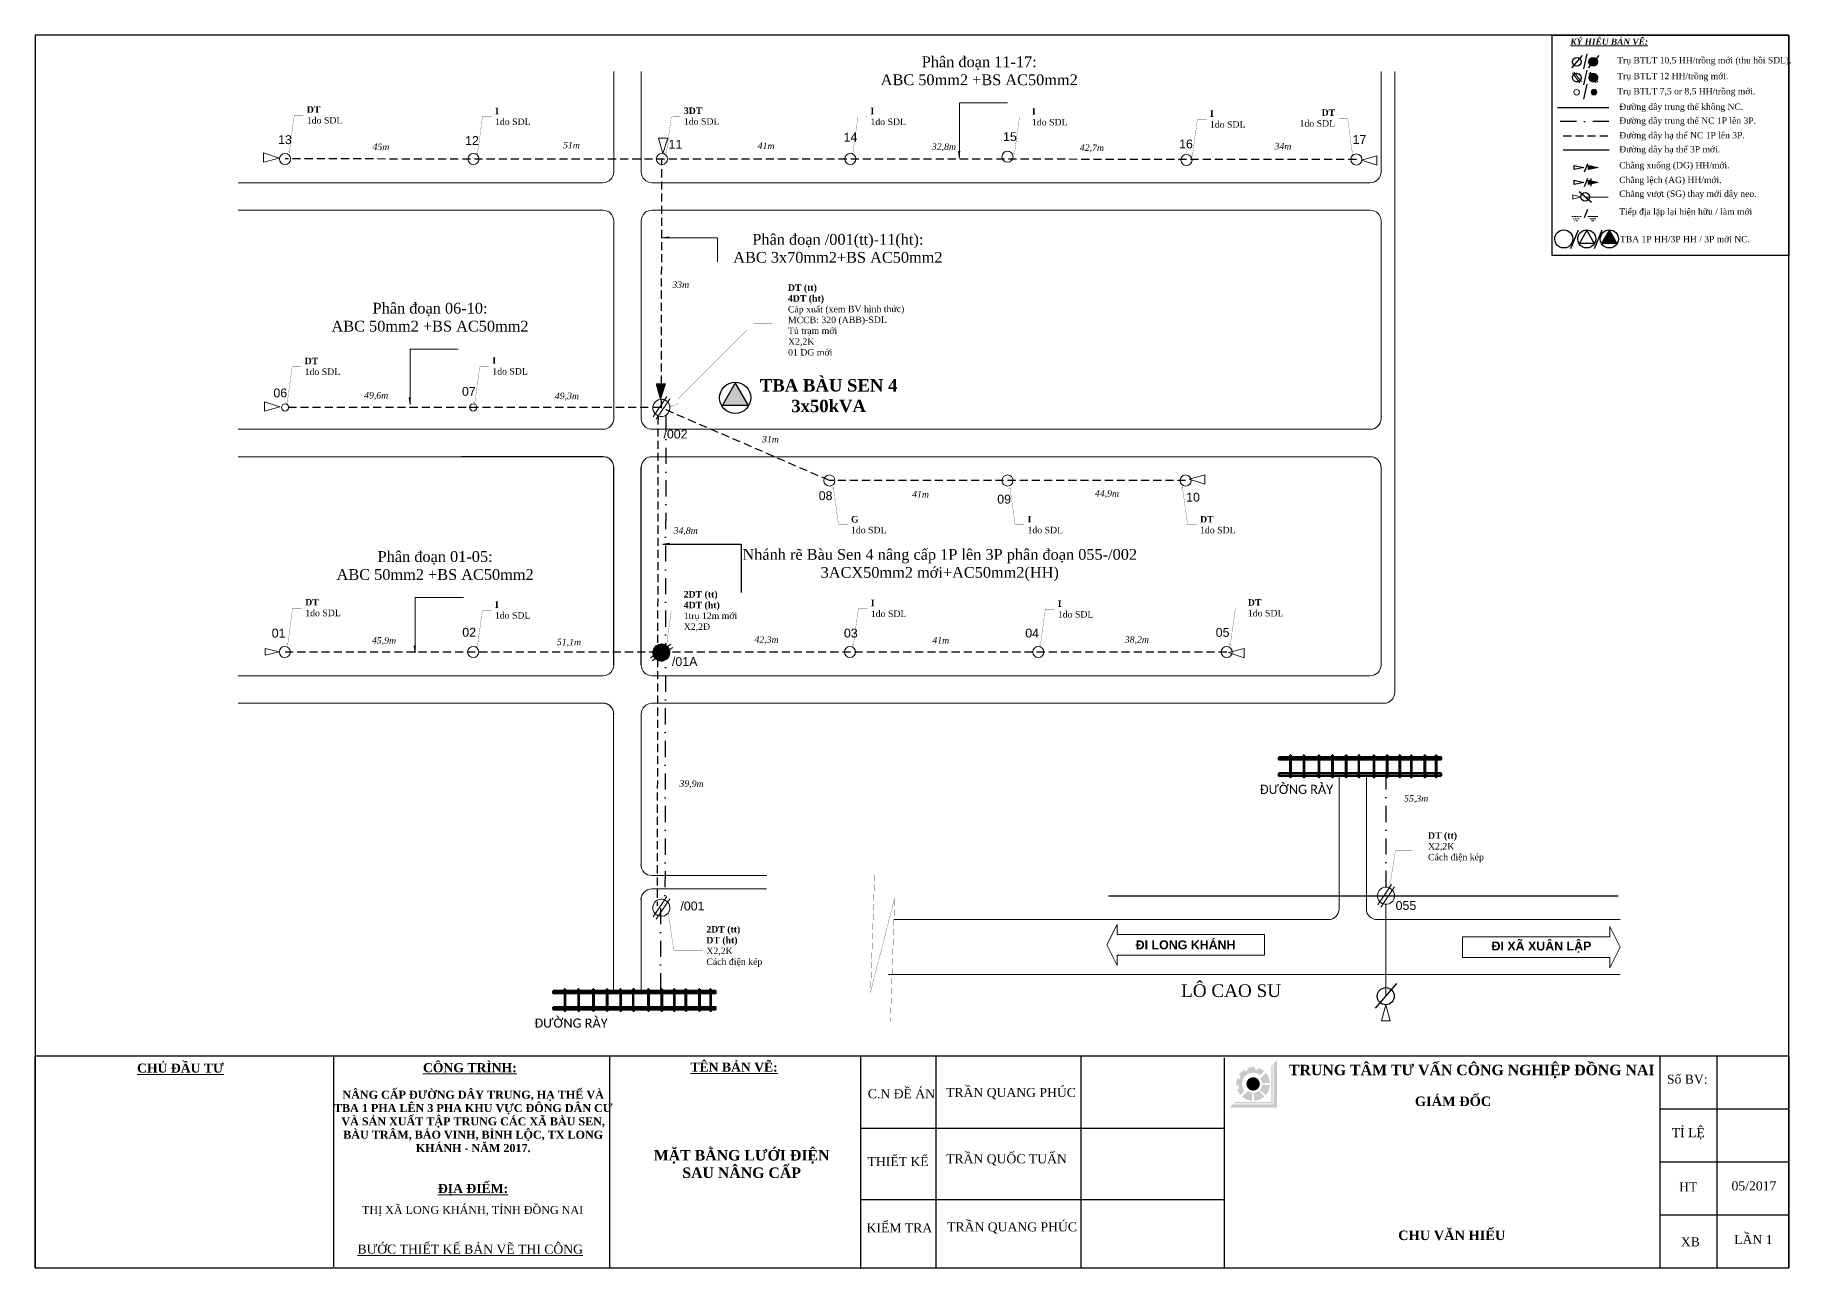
# Model space of a CAD drawing. Header units: metres. Extents: x 429925 to 893472, y 1245258 to 2552490.
# Drawn here: x 441927 to 442741, y 1260101 to 1260673 of the extents above; entities that cross this region are included whole.
import ezdxf

# ---------------------------------------------------------------- set-up
doc = ezdxf.new("R2010")
doc.units = ezdxf.units.M
doc.linetypes.add('DASHDOT', pattern=[1, 0.5, -0.25, 0, -0.25])
doc.linetypes.add('DASHED2', pattern=[0.375, 0.25, -0.125])
doc.layers.add('duong', color=2, linetype='Continuous', lineweight=15)
doc.layers.add('duong bao', color=3, linetype='Continuous', lineweight=13)
doc.layers.add('Khung ten', color=7, linetype='Continuous')
doc.layers.add('KHUNGBANVE', color=6, linetype='Continuous')
doc.styles.add('DAURAO', font='arial.ttf')
doc.styles.get("Standard").update_dxf_attribs({"font": 'arial.ttf'})
doc.styles.add('Unicode', font='times.ttf')
doc.linetypes.add('RAOKEM10', pattern='A,2.5,["x",DAURAO,S=0.75,R=0,X=0,Y=-0.252],2.5', length=5)

# ---------------------------------------------------------------- blocks, each defined once
blk = doc.blocks.new('A$C6542344A')
at = {"color": 9, "linetype": 'Continuous'}
for p, q in [((7.45, 9.82), (0, 1.2)), ((8.7, 8.62), (1.25, 0))]:
    blk.add_line(p, q, dxfattribs=at)
for points in [[(0.3, 4.92, -1), (8.24, 4.92, -1)], [(4.27, 0.95, -1), (4.27, 8.89, -1)]]:
    blk.add_lwpolyline(points, format="xyb", close=True, dxfattribs=at)
blk = doc.blocks.new('A$C46BF4DDC')
at = {"color": 9, "linetype": 'Continuous'}
blk.add_line((9.91, 11.46), (0, 0), dxfattribs=at)
blk.add_lwpolyline([(0.89, 5.61, -1), (8.82, 5.61, -1)], format="xyb", close=True, dxfattribs=at)
blk = doc.blocks.new('A$C16F73B65')
at = {"layer": 'duong bao', "lineweight": 50, "ltscale": 2}
blk.add_hatch(color=2, dxfattribs=at).paths.add_polyline_path([(0, 2.6, 1), (5.2, 2.6, 1)])
at = {"color": 4, "linetype": 'Continuous', "lineweight": 18}
blk.add_lwpolyline([(0, 2.6, -1), (5.2, 2.6, -1)], format="xyb", close=True, dxfattribs=at)
blk = doc.blocks.new('A$C7B825D87')
at = {"layer": 'duong bao', "color": 1, "linetype": 'DASHED2', "lineweight": 20, "ltscale": 4}
for p, q in [((1.2, 2.5), (7.1, 2.5)), ((2.4, 1.3), (5.9, 1.3)), ((3.3, 0), (5, 0))]:
    blk.add_line(p, q, dxfattribs=at)
at = {"layer": 'duong bao', "color": 1, "linetype": 'DASHED2', "lineweight": 20, "ltscale": 4, "const_width": 0.0325}
blk.add_lwpolyline([(0, 8.1), (4.2, 5.4), (4.2, 2.5)], dxfattribs=at)
blk = doc.blocks.new('A$C45A47B40')
at = {"layer": 'duong bao', "color": 1, "lineweight": 20, "ltscale": 4}
for p, q in [((1.2, 2.5), (7.1, 2.5)), ((2.4, 1.3), (5.9, 1.3)), ((3.3, 0), (5, 0))]:
    blk.add_line(p, q, dxfattribs=at)
at = {"layer": 'duong bao', "color": 1, "lineweight": 20, "ltscale": 4, "const_width": 0.0325}
blk.add_lwpolyline([(0, 8.1), (4.2, 5.4), (4.2, 2.5)], dxfattribs=at)

msp = doc.modelspace()

# ---------------------------------------------------------------- hatches: boundary and pattern name
at = {"layer": 'duong bao', "lineweight": 50, "ltscale": 2}
h = msp.add_hatch(color=256, dxfattribs=at)
edge = h.paths.add_edge_path()
edge.add_ellipse((442649.14, 1260660.37), major_axis=(1.4, 1.4), ratio=1, start_angle=364.08942, end_angle=494.94231)
edge.add_ellipse((442649.14, 1260660.37), major_axis=(1.4, 1.4), ratio=1, start_angle=134.94231, end_angle=184.08942)
edge.add_line((442647.84, 1260658.87), (442650.44, 1260661.87))
edge = h.paths.add_edge_path()
edge.add_ellipse((442649.14, 1260660.37), major_axis=(1.4, 1.4), ratio=1, start_angle=184.08942, end_angle=314.94231)
edge.add_ellipse((442649.14, 1260660.37), major_axis=(1.4, 1.4), ratio=1, start_angle=314.94231, end_angle=364.08942)
edge.add_line((442650.44, 1260661.87), (442647.84, 1260658.87))
h = msp.add_hatch(color=256, dxfattribs=at)
h.paths.add_polyline_path([(442641.15, 1260651.16, -1), (442641.93, 1260655.05, -1)], flags=17)
h.paths.add_polyline_path([(442641.93, 1260655.05, 1), (442641.15, 1260651.16, 1)], flags=17)
h = msp.add_hatch(color=256, dxfattribs=at)
edge = h.paths.add_edge_path()
edge.add_ellipse((442649.14, 1260653.05), major_axis=(1.4, 1.4), ratio=1, start_angle=364.08942, end_angle=494.94231)
edge.add_ellipse((442649.14, 1260653.05), major_axis=(1.4, 1.4), ratio=1, start_angle=134.94231, end_angle=184.08942)
edge.add_line((442647.84, 1260651.55), (442650.44, 1260654.55))
edge = h.paths.add_edge_path()
edge.add_ellipse((442649.14, 1260653.05), major_axis=(1.4, 1.4), ratio=1, start_angle=184.08942, end_angle=314.94231)
edge.add_ellipse((442649.14, 1260653.05), major_axis=(1.4, 1.4), ratio=1, start_angle=314.94231, end_angle=364.08942)
edge.add_line((442650.44, 1260654.55), (442647.84, 1260651.55))
h = msp.add_hatch(color=256, dxfattribs=at)
h.paths.add_polyline_path([(442648.75, 1260651.1, -1), (442649.53, 1260654.99, -1)], flags=17)
h.paths.add_polyline_path([(442649.53, 1260654.99, 1), (442648.75, 1260651.1, 1)], flags=17)
for points in [[(442649.53, 1260654.99, -1), (442648.75, 1260651.1, -1)], [(442651.38, 1260611.36), (442646.99, 1260612.3), (442646.99, 1260610.41)], [(442656.62, 1260582.22), (442653.16, 1260576.23), (442660.09, 1260576.23)], [(442216.78, 1260503.89), (442219.12, 1260511.06), (442214.83, 1260511.06)], [(442251.48, 1260511.43), (442245.5, 1260501.08), (442257.46, 1260501.08)], [(442221.06, 1260385.46, -1), (442213.41, 1260387.61, -1)]]:
    msp.add_hatch(color=256, dxfattribs=at).paths.add_polyline_path(points)
h = msp.add_hatch(color=256, dxfattribs=at)
h.paths.add_polyline_path([(442651.38, 1260604.52), (442648.24, 1260605.2), (442648.24, 1260603.84)])
h.paths.add_polyline_path([(442648.24, 1260603.84), (442648.24, 1260605.2), (442646.99, 1260605.47), (442646.99, 1260603.57)])
at = {"layer": 'Khung ten'}
h = msp.add_hatch(color=160, dxfattribs=at)
h.paths.add_polyline_path([(442502.56, 1260197.56), (442501, 1260196), (442501, 1260177.02), (442482.01, 1260177.02), (442480.45, 1260175.45), (442502.56, 1260175.45)])
h.paths.add_polyline_path([(442500.48, 1260195.48), (442499.96, 1260194.96), (442499.96, 1260178.06), (442483.06, 1260178.06), (442482.53, 1260177.54), (442500.48, 1260177.54)], flags=17)
for color, points in [(160, [(442496.65, 1260192.39, 0.10032), (442493.96, 1260193.93), (442493.63, 1260192.94, 0.055263), (442492.17, 1260193.25), (442492.27, 1260194.29, 0.110865), (442488.87, 1260193.87), (442489.22, 1260192.89, 0.055263), (442487.88, 1260192.23), (442487.32, 1260193.11, 0.110865), (442484.9, 1260190.69), (442485.78, 1260190.13, 0.055263), (442485.13, 1260188.79), (442484.14, 1260189.14, 0.110865), (442483.72, 1260185.74), (442484.76, 1260185.85, 0.055263), (442485.07, 1260184.38), (442484.08, 1260184.06, 0.10032), (442485.62, 1260181.36), (442487.47, 1260183.21, -0.904534), (442494.8, 1260190.54)]), (1, [(442494.63, 1260186.51, 1), (442488.38, 1260186.51, 1)])]:
    msp.add_hatch(color=color, dxfattribs=at).paths.add_polyline_path(points)
h = msp.add_hatch(color=104, dxfattribs=at)
h.paths.add_polyline_path([(442497.39, 1260191.66), (442494.8, 1260189.06, -0.149436), (442495.67, 1260186.79), (442499.31, 1260187.03, 0.16445)])
h.paths.add_polyline_path([(442499.31, 1260185.99), (442495.67, 1260186.23, -0.16445), (442494.64, 1260183.76), (442497.39, 1260181.36, 0.16445)])
h.paths.add_polyline_path([(442496.65, 1260180.62), (442494.25, 1260183.37, -0.16445), (442491.78, 1260182.35), (442492.03, 1260178.71, 0.16445)])
h.paths.add_polyline_path([(442490.98, 1260178.71), (442491.23, 1260182.35, -0.149436), (442488.95, 1260183.21), (442486.36, 1260180.62, 0.16445)])

# ---------------------------------------------------------------- linework, layer by layer
at = {"color": 7, "linetype": 'Continuous'}
for p, q in [((442646.24, 1260664.08), (442644.61, 1260657.2)), ((442646.24, 1260656.53), (442644.61, 1260649.65)), ((442646.24, 1260649.96), (442644.61, 1260643.08)), ((442645.1, 1260609.46), (442646.69, 1260613.25)), ((442645.1, 1260602.62), (442646.69, 1260606.42)), ((442648.24, 1260602.81), (442648.24, 1260606.23)), ((442648.24, 1260602.81), (442648.24, 1260606.23)), ((442645.1, 1260588.26), (442646.69, 1260592.06)), ((442638.7, 1260573.86), (442642.35, 1260582.56)), ((442649.7, 1260573.86), (442653.34, 1260582.56))]:
    msp.add_line(p, q, dxfattribs=at)
at = {"color": 4, "linetype": 'Continuous', "lineweight": 18}
for p, q in [((442195.17, 1260655.98), (442195.17, 1260609.32)), ((442207.87, 1260655.98), (442207.87, 1260609.32)), ((442550.77, 1260609.32), (442550.77, 1260655.98)), ((442557.12, 1260655.98), (442557.12, 1260368.02)), ((442355.34, 1260641.36), (442377.65, 1260641.36)), ((442021.09, 1260604.32), (442190.17, 1260604.32)), ((442212.87, 1260604.32), (442545.77, 1260604.32)), ((442021.09, 1260591.62), (442190.17, 1260591.62)), ((442195.17, 1260495.02), (442195.17, 1260586.62)), ((442207.87, 1260586.62), (442207.87, 1260495.02)), ((442212.87, 1260591.62), (442545.77, 1260591.62)), ((442550.77, 1260586.62), (442550.77, 1260495.02)), ((442243.22, 1260578.79), (442243.22, 1260567.64)), ((442100.79, 1260527.14), (442123.1, 1260527.14)), ((442021.09, 1260490.02), (442190.17, 1260490.02)), ((442212.87, 1260490.02), (442545.77, 1260490.02)), ((442021.09, 1260477.32), (442190.17, 1260477.32)), ((442124.38, 1260477.42), (442190.08, 1260477.42)), ((442195.08, 1260472.42), (442195.08, 1260380.82)), ((442195.17, 1260472.32), (442195.17, 1260380.72)), ((442207.78, 1260380.82), (442207.78, 1260472.42)), ((442207.87, 1260380.72), (442207.87, 1260472.32)), ((442212.87, 1260477.32), (442545.77, 1260477.32)), ((442550.77, 1260472.32), (442550.77, 1260380.72)), ((442254.2, 1260436.73), (442254.2, 1260414.43)), ((442254.29, 1260436.63), (442254.29, 1260414.33)), ((442103.15, 1260411.98), (442125.46, 1260411.98)), ((442021.09, 1260375.72), (442190.17, 1260375.72)), ((442212.87, 1260375.72), (442545.77, 1260375.72)), ((442021.09, 1260363.02), (442190.17, 1260363.02)), ((442124.38, 1260363.12), (442190.08, 1260363.12)), ((442207.87, 1260358.23), (442207.87, 1260287.18)), ((442212.87, 1260363.02), (442552.12, 1260363.02)), ((442195.08, 1260358.12), (442195.08, 1260229.67)), ((442531.31, 1260329.43), (442531.31, 1260267.7)), ((442544.1, 1260267.59), (442544.1, 1260329.43)), ((442212.78, 1260283.14), (442266.05, 1260283.14)), ((442212.78, 1260276.89), (442265.95, 1260276.89)), ((442207.87, 1260272.85), (442207.87, 1260229.67)), ((442325.01, 1260262.7), (442526.31, 1260262.7)), ((442549.01, 1260262.7), (442661.55, 1260262.7)), ((442496.7, 1260255.72), (442428.44, 1260255.72)), ((442656.87, 1260254.69), (442588.61, 1260254.69)), ((442661.63, 1260249.92), (442656.87, 1260259.45)), ((442656.87, 1260259.45), (442656.87, 1260254.69)), ((442428.44, 1260246.2), (442496.7, 1260246.2)), ((442588.61, 1260245.16), (442656.87, 1260245.16)), ((442656.87, 1260240.4), (442661.63, 1260249.92)), ((442656.87, 1260245.16), (442656.87, 1260240.4)), ((442207.87, 1260229.67), (442207.87, 1260238.11)), ((442322.5, 1260237.19), (442661.55, 1260237.19))]:
    msp.add_line(p, q, dxfattribs=at)
at = {"color": 1, "lineweight": 30, "ltscale": 15}
for p, q in [((442656.41, 1260639.11), (442632.58, 1260639.11)), ((442424.53, 1260273.75), (442660.62, 1260273.75))]:
    msp.add_line(p, q, dxfattribs=at)
at = {"color": 1, "linetype": 'DASHDOT', "lineweight": 30, "ltscale": 15}
for p, q in [((442656.41, 1260632.65), (442632.58, 1260632.65)), ((442219.31, 1260496.57), (442218.89, 1260270.02)), ((442553.05, 1260330.55), (442553.08, 1260273.75)), ((442216.8, 1260268.03), (442216.82, 1260228.54))]:
    msp.add_line(p, q, dxfattribs=at)
at = {"color": 5, "linetype": 'DASHED2', "lineweight": 30, "ltscale": 15}
for p, q in [((442635.25, 1260626.14), (442656.45, 1260626.14)), ((442539.36, 1260615.12), (442042.84, 1260615.36)), ((442217.24, 1260499.95), (442217.46, 1260615.36)), ((442216.8, 1260500.14), (442042.84, 1260500.14)), ((442295.11, 1260466.27), (442216.8, 1260500.14)), ((442215.67, 1260495.99), (442215.25, 1260269.16)), ((442460.21, 1260466.27), (442295.11, 1260466.27))]:
    msp.add_line(p, q, dxfattribs=at)
at = {"color": 9, "linetype": 'Continuous'}
msp.add_lwpolyline([(441926.97, 1260101.28), (442739.76, 1260101.28), (442739.76, 1260672.78), (441926.97, 1260672.78)], close=True, dxfattribs=at)
at = {"color": 7, "linetype": 'Continuous'}
for points in [[(442630.06, 1260672.78), (442739.76, 1260672.78), (442739.76, 1260570.63), (442630.06, 1260570.63)], [(442640.34, 1260612.3), (442644.74, 1260611.36), (442640.34, 1260610.41)], [(442646.99, 1260612.3), (442651.38, 1260611.36), (442646.99, 1260610.41)], [(442646.99, 1260612.3), (442651.38, 1260611.36), (442646.99, 1260610.41)], [(442640.34, 1260605.47), (442644.74, 1260604.52), (442640.34, 1260603.57)], [(442646.99, 1260605.47), (442651.38, 1260604.52), (442646.99, 1260603.57)], [(442646.99, 1260605.47), (442651.38, 1260604.52), (442646.99, 1260603.57)], [(442642.69, 1260576.23), (442646.15, 1260582.22), (442649.61, 1260576.23)], [(442653.16, 1260576.23), (442656.62, 1260582.22), (442660.09, 1260576.23)], [(442653.16, 1260576.23), (442656.62, 1260582.22), (442660.09, 1260576.23)], [(442653.16, 1260576.23), (442656.62, 1260582.22), (442660.09, 1260576.23)], [(442245.5, 1260501.08), (442251.48, 1260511.43), (442257.46, 1260501.08)], [(442245.5, 1260501.08), (442251.48, 1260511.43), (442257.46, 1260501.08)], [(442245.5, 1260501.08), (442251.48, 1260511.43), (442257.46, 1260501.08)]]:
    msp.add_lwpolyline(points, close=True, dxfattribs=at)
at = {"color": 9, "linetype": 'Continuous'}
for points in [[(442641.15, 1260651.16, -1), (442641.93, 1260655.05, -1)], [(442643.48, 1260652.72, -1), (442639.59, 1260653.49, -1)], [(442648.75, 1260651.1, -1), (442649.53, 1260654.99, -1)], [(442651.08, 1260652.66, -1), (442647.19, 1260653.43, -1)]]:
    msp.add_lwpolyline(points, format="xyb", close=True, dxfattribs=at)
at = {"color": 4, "linetype": 'Continuous', "lineweight": 18}
for points in [[(442640.13, 1260646.28, -1), (442642.71, 1260646.28, -1)], [(442375.06, 1260616.39, -1), (442380.22, 1260616.39, -1)], [(442040.26, 1260615.36, -1), (442045.42, 1260615.36, -1)], [(442127.57, 1260615.36, -1), (442132.73, 1260615.36, -1)], [(442214.88, 1260615.36, -1), (442220.04, 1260615.36, -1)], [(442302.2, 1260615.36, -1), (442307.36, 1260615.36, -1)], [(442458.02, 1260614.87, -1), (442463.18, 1260614.87, -1)], [(442536.78, 1260615.12, -1), (442541.94, 1260615.12, -1)], [(442244.2, 1260504.59, -1), (442258.7, 1260504.64, -1)], [(442041.18, 1260500.14, -1), (442044.49, 1260500.14, -1)], [(442128.36, 1260500.14, -1), (442131.67, 1260500.14, -1)], [(442292.53, 1260466.27, -1), (442297.69, 1260466.27, -1)], [(442375.08, 1260466.27, -1), (442380.24, 1260466.27, -1)], [(442457.63, 1260466.27, -1), (442462.79, 1260466.27, -1)], [(442040.12, 1260386.76, -1), (442045.28, 1260386.76, -1)], [(442127.43, 1260386.76, -1), (442132.59, 1260386.76, -1)], [(442214.66, 1260386.53, -1), (442219.81, 1260386.53, -1)], [(442302.06, 1260386.76, -1), (442307.22, 1260386.76, -1)], [(442389.37, 1260386.76, -1), (442394.53, 1260386.76, -1)], [(442476.68, 1260386.76, -1), (442481.84, 1260386.76, -1)]]:
    msp.add_lwpolyline(points, format="xyb", close=True, dxfattribs=at)
for points in [[(442355.68, 1260618.83), (442354.91, 1260618.83), (442355.34, 1260615.76), (442355.34, 1260641.36)], [(442220.69, 1260578.46), (442220.69, 1260579.23), (442217.62, 1260578.79), (442243.22, 1260578.79)], [(442101.13, 1260504.6), (442100.36, 1260504.6), (442100.79, 1260501.54), (442100.79, 1260527.14)], [(442220.85, 1260436.4), (442220.87, 1260437.17), (442217.88, 1260436.73), (442254.2, 1260436.73)], [(442220.94, 1260436.3), (442220.96, 1260437.07), (442217.98, 1260436.63), (442254.29, 1260436.63)], [(442103.48, 1260389.44), (442102.71, 1260389.44), (442103.15, 1260386.38), (442103.15, 1260411.98)], [(442040.15, 1260386.83), (442033.64, 1260385.35), (442033.65, 1260388.34), (442040.15, 1260386.83)]]:
    msp.add_lwpolyline(points, dxfattribs=at)
for points in [[(442217.89, 1260617.85), (442215.94, 1260625.02), (442220.23, 1260625.02)], [(442040.01, 1260615.79), (442032.83, 1260613.84), (442032.83, 1260618.13)], [(442541.65, 1260614.83), (442548.82, 1260616.77), (442548.82, 1260612.49)], [(442643.43, 1260597.75), (442639.7, 1260596.76), (442639.7, 1260598.75)], [(442216.78, 1260503.89), (442214.83, 1260511.06), (442219.12, 1260511.06)], [(442040.42, 1260500.43), (442033.24, 1260498.48), (442033.24, 1260502.76)], [(442461.87, 1260466.95), (442469.04, 1260468.9), (442469.04, 1260464.62)], [(442480.1, 1260386.47), (442487.27, 1260388.42), (442487.27, 1260384.13)], [(442496.7, 1260255.72), (442428.44, 1260255.72), (442428.44, 1260260.49), (442423.68, 1260250.96), (442428.44, 1260241.44), (442428.44, 1260246.2), (442496.7, 1260246.2)], [(442588.61, 1260245.16), (442656.87, 1260245.16), (442656.87, 1260240.4), (442661.63, 1260249.92), (442656.87, 1260259.45), (442656.87, 1260254.69), (442588.61, 1260254.69)], [(442552.97, 1260223.21), (442554.96, 1260215.76), (442550.98, 1260215.76)]]:
    msp.add_lwpolyline(points, close=True, dxfattribs=at)
at = {"color": 7, "linetype": 'Continuous'}
for points in [[(442631.29, 1260578.26, -1), (442639.68, 1260578.29, -1)], [(442641.94, 1260578.26, -1), (442650.33, 1260578.29, -1)], [(442652.41, 1260578.26, -1), (442660.8, 1260578.29, -1)], [(442652.41, 1260578.26, -1), (442660.8, 1260578.29, -1)], [(442652.41, 1260578.26, -1), (442660.8, 1260578.29, -1)], [(442244.2, 1260504.59, -1), (442258.7, 1260504.64, -1)], [(442244.2, 1260504.59, -1), (442258.7, 1260504.64, -1)]]:
    msp.add_lwpolyline(points, format="xyb", close=True, dxfattribs=at)
at = {"color": 5, "linetype": 'DASHED2', "lineweight": 30, "ltscale": 15}
msp.add_lwpolyline([(442215.35, 1260386.76), (442042.7, 1260386.76)], dxfattribs=at)
msp.add_lwpolyline([(442479.26, 1260386.76), (442218.68, 1260386.76, 0.413638), (442218.68, 1260386.76, 0.413638)], format="xyb", dxfattribs=at)
at = {"color": 4, "linetype": 'Continuous', "lineweight": 18}
for centre, start, end in [((442190.17, 1260609.32), 270, 0), ((442212.87, 1260609.32), 180, 270), ((442545.77, 1260609.32), 270, 0), ((442190.17, 1260586.62), 0, 90), ((442212.87, 1260586.62), 90, 180), ((442545.77, 1260586.62), 360, 90), ((442190.17, 1260495.02), 270, 0), ((442212.87, 1260495.02), 180, 270), ((442545.77, 1260495.02), 270, 0), ((442190.08, 1260472.42), 0, 90), ((442190.17, 1260472.32), 0, 90), ((442212.87, 1260472.32), 90, 180), ((442545.77, 1260472.32), 0, 90), ((442190.17, 1260380.72), 270, 0), ((442212.87, 1260380.72), 180, 270), ((442545.77, 1260380.72), 270, 0), ((442552.12, 1260368.02), 270, 0), ((442190.08, 1260358.12), 0, 90), ((442190.17, 1260358.02), 0, 90), ((442212.87, 1260358.02), 90, 180), ((442212.78, 1260288.14), 180, 270), ((442212.78, 1260271.89), 90, 180), ((442526.31, 1260267.7), 270, 0), ((442549.01, 1260267.7), 180, 270)]:
    msp.add_arc(centre, 5, start, end, dxfattribs=at)
at = {"layer": 'duong bao', "color": 6, "linetype": 'RAOKEM10', "lineweight": 30, "ltscale": 2}
msp.add_line((442635.25, 1260619.64), (442656.45, 1260619.64), dxfattribs=at)
at = {"layer": 'duong bao', "lineweight": 18, "ltscale": 2}
for p, q in [((442656.06, 1260597.7), (442645.47, 1260597.7)), ((442553.07, 1260269.66), (442553.07, 1260227.3))]:
    msp.add_line(p, q, dxfattribs=at)
at = {"layer": 'duong bao', "color": 4, "lineweight": 15, "ltscale": 2, "const_width": 0.1}
for points in [[(442044.05, 1260619.32), (442044.73, 1260618.3), (442047.09, 1260635.53), (442051.3, 1260635.54)], [(442131.29, 1260618.63), (442131.97, 1260617.61), (442134.33, 1260634.84), (442138.55, 1260634.86)], [(442218.81, 1260618.78), (442219.49, 1260617.76), (442221.85, 1260634.99), (442226.07, 1260635.01)], [(442305.27, 1260618.61), (442305.95, 1260617.59), (442308.31, 1260634.82), (442312.52, 1260634.84)], [(442380.14, 1260618.44), (442380.82, 1260617.42), (442383.18, 1260634.65), (442387.4, 1260634.67)], [(442462.61, 1260617.41), (442463.3, 1260616.38), (442465.65, 1260633.62), (442469.87, 1260633.63)], [(442538.34, 1260617.88), (442537.66, 1260616.86), (442535.3, 1260634.09), (442531.08, 1260634.11)], [(442225.38, 1260501.98), (442221.18, 1260500.4), (442260.19, 1260539.25), (442273.22, 1260539.29)], [(442043.04, 1260502.73), (442043.72, 1260501.7), (442046.08, 1260518.94), (442050.3, 1260518.95)], [(442130.02, 1260502.92), (442130.7, 1260501.89), (442133.06, 1260519.13), (442137.28, 1260519.14)], [(442296.26, 1260462.24), (442296.94, 1260463.26), (442299.3, 1260446.03), (442303.52, 1260446.01)], [(442378.09, 1260462.24), (442378.77, 1260463.26), (442381.13, 1260446.03), (442385.35, 1260446.01)], [(442458.05, 1260462.24), (442458.73, 1260463.26), (442461.09, 1260446.03), (442465.31, 1260446.01)], [(442043.3, 1260390.88), (442043.99, 1260389.86), (442046.35, 1260407.09), (442050.56, 1260407.11)], [(442480.22, 1260390.8), (442480.9, 1260389.78), (442483.26, 1260407.01), (442487.48, 1260407.03)], [(442131.21, 1260389.78), (442131.89, 1260388.76), (442134.25, 1260405.99), (442138.47, 1260406)], [(442218.72, 1260389.23), (442219.41, 1260388.21), (442221.76, 1260405.44), (442225.98, 1260405.46)], [(442305.47, 1260390.53), (442306.15, 1260389.51), (442308.51, 1260406.74), (442312.73, 1260406.75)], [(442392.12, 1260390.23), (442392.8, 1260389.21), (442395.16, 1260406.44), (442399.38, 1260406.46)], [(442554.07, 1260278.43), (442554.74, 1260277.39), (442557.42, 1260294.58), (442570.84, 1260294.5)], [(442219.79, 1260264.75), (442220.46, 1260265.78), (442222.95, 1260248.57), (442236.37, 1260248.49)]]:
    msp.add_lwpolyline(points, dxfattribs=at)
at = {"layer": 'duong bao', "lineweight": 50, "ltscale": 2}
for points in [[(442503.35, 1260338.05), (442578.62, 1260338.05), (442578.62, 1260336.93), (442503.35, 1260336.93)], [(442508.94, 1260338.9), (442508.7, 1260338.9), (442508.7, 1260328.72), (442508.94, 1260328.72)], [(442515.23, 1260338.9), (442514.99, 1260338.9), (442514.99, 1260328.72), (442515.23, 1260328.72)], [(442522.14, 1260338.9), (442521.89, 1260338.9), (442521.89, 1260328.72), (442522.14, 1260328.72)], [(442528.43, 1260338.9), (442528.18, 1260338.9), (442528.18, 1260328.72), (442528.43, 1260328.72)], [(442534.72, 1260338.9), (442534.48, 1260338.9), (442534.48, 1260328.72), (442534.72, 1260328.72)], [(442547.61, 1260338.9), (442547.37, 1260338.9), (442547.37, 1260328.72), (442547.61, 1260328.72)], [(442553.75, 1260338.9), (442553.5, 1260338.9), (442553.5, 1260328.72), (442553.75, 1260328.72)], [(442559.58, 1260338.9), (442559.34, 1260338.9), (442559.34, 1260328.72), (442559.58, 1260328.72)], [(442564.95, 1260338.9), (442564.71, 1260338.9), (442564.71, 1260328.72), (442564.95, 1260328.72)], [(442571.24, 1260338.9), (442571, 1260338.9), (442571, 1260328.72), (442571.24, 1260328.72)], [(442576.46, 1260338.9), (442576.21, 1260338.9), (442576.21, 1260328.72), (442576.46, 1260328.72)], [(442503.35, 1260330.55), (442578.62, 1260330.55), (442578.62, 1260329.43), (442503.35, 1260329.43)], [(442167.11, 1260229.67), (442242.39, 1260229.67), (442242.39, 1260228.54), (442167.11, 1260228.54)], [(442172.71, 1260230.51), (442172.47, 1260230.51), (442172.47, 1260220.33), (442172.71, 1260220.33)], [(442179, 1260230.51), (442178.76, 1260230.51), (442178.76, 1260220.33), (442179, 1260220.33)], [(442185.91, 1260230.51), (442185.66, 1260230.51), (442185.66, 1260220.33), (442185.91, 1260220.33)], [(442192.2, 1260230.51), (442191.95, 1260230.51), (442191.95, 1260220.33), (442192.2, 1260220.33)], [(442198.49, 1260230.51), (442198.25, 1260230.51), (442198.25, 1260220.33), (442198.49, 1260220.33)], [(442211.38, 1260230.51), (442211.14, 1260230.51), (442211.14, 1260220.33), (442211.38, 1260220.33)], [(442217.52, 1260230.51), (442217.27, 1260230.51), (442217.27, 1260220.33), (442217.52, 1260220.33)], [(442223.35, 1260230.51), (442223.1, 1260230.51), (442223.1, 1260220.33), (442223.35, 1260220.33)], [(442228.72, 1260230.51), (442228.47, 1260230.51), (442228.47, 1260220.33), (442228.72, 1260220.33)], [(442235.01, 1260230.51), (442234.77, 1260230.51), (442234.77, 1260220.33), (442235.01, 1260220.33)], [(442240.22, 1260230.51), (442239.98, 1260230.51), (442239.98, 1260220.33), (442240.22, 1260220.33)], [(442167.11, 1260222.17), (442242.39, 1260222.17), (442242.39, 1260221.04), (442167.11, 1260221.04)]]:
    msp.add_lwpolyline(points, close=True, dxfattribs=at)
for points in [[(442540.71, 1260336.93), (442540.71, 1260338.9), (442540.46, 1260338.9), (442540.46, 1260328.72), (442540.71, 1260328.72), (442540.71, 1260330.55)], [(442204.47, 1260228.54), (442204.47, 1260230.51), (442204.23, 1260230.51), (442204.23, 1260220.33), (442204.47, 1260220.33), (442204.47, 1260222.17)]]:
    msp.add_lwpolyline(points, dxfattribs=at)
at = {"layer": 'duong bao', "lineweight": 50, "ltscale": 2, "const_width": 0.1}
msp.add_lwpolyline([(442316.11, 1260284.89), (442314.19, 1260229.11), (442325.36, 1260272.92), (442323.41, 1260215.57)], dxfattribs=at)
at = {"layer": 'KHUNGBANVE', "color": 2}
for p, q in [((441926.97, 1260101.28), (441926.97, 1260199.44)), ((442739.76, 1260199.44), (441926.97, 1260199.44)), ((442065.45, 1260101.72), (442065.45, 1260199.58)), ((442193.3, 1260101.28), (442193.3, 1260199.44)), ((442309.75, 1260100.76), (442309.75, 1260199.44)), ((442344.65, 1260100.98), (442344.65, 1260199.44)), ((442411.73, 1260101.28), (442411.73, 1260199.14)), ((442478.19, 1260101.28), (442478.19, 1260198.62)), ((442680.12, 1260101.06), (442680.12, 1260199.44)), ((442706.63, 1260101.06), (442706.63, 1260199.44)), ((442739.76, 1260199.44), (442739.76, 1260101.28)), ((442739.76, 1260174.84), (442680.12, 1260174.84)), ((442478.19, 1260165.8), (442309.75, 1260165.8)), ((442739.76, 1260150.25), (442680.12, 1260150.25)), ((442478.19, 1260132.73), (442309.75, 1260132.73)), ((442739.76, 1260125.65), (442680.12, 1260125.65)), ((441926.97, 1260101.28), (442739.76, 1260101.28))]:
    msp.add_line(p, q, dxfattribs=at)

# ---------------------------------------------------------------- block references
at = {"color": 4, "linetype": 'Continuous', "lineweight": 18, "yscale": 0.5, "zscale": 0.5}
for p, xscale, rotation in [((442639.06, 1260657.57), 0.5000000000041764, 359.9423113320694), ((442646.71, 1260657.57), 0.5000000000041764, 359.9423113320694), ((442642.6, 1260600.18), 0.5000000000211088, 269.9863334116617)]:
    msp.add_blockref('A$C46BF4DDC', p, dxfattribs=dict(at, xscale=xscale, rotation=rotation))
at = {"color": 4, "linetype": 'Continuous', "lineweight": 18}
msp.add_blockref('A$C46BF4DDC', (442548.11, 1260221.57), dxfattribs=at)
at = {"layer": 'duong bao', "lineweight": 50, "ltscale": 2, "xscale": 0.4999999999677948, "yscale": 0.5, "zscale": 0.5, "rotation": 78.73382310779768}
for p in [(442643.54, 1260650.53), (442651.14, 1260650.47)]:
    msp.add_blockref('A$C6542344A', p, dxfattribs=at)
at = {"layer": 'duong bao', "lineweight": 50, "ltscale": 2}
for name, p, xscale, yscale, zscale in [('A$C16F73B65', (442648.16, 1260644.99), 0.5, 0.5, 0.5), ('A$C7B825D87', (442644.52, 1260586.61), -0.8000000000029104, 0.7999999999883585, 0.8), ('A$C45A47B40', (442652.28, 1260586.63), -0.8000000000029104, 0.7999999999883585, 0.8)]:
    msp.add_blockref(name, p, dxfattribs=dict(at, xscale=xscale, yscale=yscale, zscale=zscale))
for p, rotation in [((442213.56, 1260494.57), 6.606267553562861), ((442211.79, 1260382.95), 344.2880428419905), ((442549.4, 1260268.37), 6.606267553562861), ((442213.53, 1260262.81), 6.606267553562861)]:
    msp.add_blockref('A$C6542344A', p, dxfattribs=dict(at, rotation=rotation))

# ---------------------------------------------------------------- texts
at = {"color": 4, "linetype": 'Continuous', "lineweight": 18, "attachment_point": 5}
for s, insert, char_height, width in [('\\C7;\\fTimes New Roman|b1|i1|;\\H2.8669647164643;\\LKÝ HIỆU BẢN VẼ\\l\\L:\\l', (442656.52, 1260669.31), 2.867, 49.2057), ('{\\fTimes New Roman|b0|i0|c0|p18;\\C7;Phân đoạn 11-17:\\PABC 50mm2 +BS AC50mm2}', (442364.55, 1260656.2), 5, 159.6171), ('{\\fArial Unicode MS|b0|i0|c0|p34;\\C7;14}', (442304.89, 1260625.44), 4.1093, 22.4014), ('{\\fArial Unicode MS|b0|i0|c0|p34;\\C7;15}', (442378.78, 1260625.68), 4.1093, 22.4014), ('{\\fArial Unicode MS|b0|i0|c0|p34;\\C7;13}', (442042.76, 1260624.27), 4.1093, 22.4014), ('{\\fArial Unicode MS|b0|i0|c0|p34;\\C7;12}', (442129.47, 1260623.89), 4.1093, 22.4014), ('{\\fArial Unicode MS|b0|i0|c0|p34;\\C7;11}', (442223.73, 1260622.13), 4.1093, 22.4014), ('{\\fArial Unicode MS|b0|i0|c0|p34;\\C7;16}', (442460.37, 1260622.28), 4.1093, 22.4014), ('{\\fArial Unicode MS|b0|i0|c0|p34;\\C7;17}', (442540.79, 1260624.4), 4.1093, 22.4014), ('{\\fTimes New Roman|b0|i0|c0|p18;\\C7;Phân đoạn /001(tt)-11(ht):\\PABC 3x70mm2+BS AC50mm2}', (442299.04, 1260573.88), 5, 150.7075), ('{\\fTimes New Roman|b0|i0|c0|p18;\\C7;Phân đoạn 06-10:\\PABC 50mm2 +BS AC50mm2}', (442110, 1260541.97), 5, 159.6171), ('{\\fTimes New Roman|b1|i0|c0|p18;\\C7;TBA BÀU SEN 4 3x50kVA}', (442294.74, 1260505.55), 5.7341, 87), ('{\\fArial Unicode MS|b0|i0|c0|p34;\\C7;06}', (442040.6, 1260506.86), 4.1093, 22.4014), ('{\\fArial Unicode MS|b0|i0|c0|p34;\\C7;07}', (442127.99, 1260507.6), 4.1093, 22.4014), ('{\\fArial Unicode MS|b0|i0|c0|p34;\\C7;/002}', (442223.79, 1260487.79), 4.1093, 22.4014), ('{\\fArial Unicode MS|b0|i0|c0|p34;\\C7;08}', (442293.34, 1260459.21), 4.1093, 22.4014), ('{\\fArial Unicode MS|b0|i0|c0|p34;\\C7;09}', (442376.09, 1260457.61), 4.1093, 22.4014), ('{\\fArial Unicode MS|b0|i0|c0|p34;\\C7;10}', (442463.63, 1260458.52), 4.1093, 22.4014), ('{\\fTimes New Roman|b0|i0|c0|p18;\\C7;Phân đoạn 01-05:\\PABC 50mm2 +BS AC50mm2}', (442112.36, 1260426.82), 5, 159.6171), ('{\\fTimes New Roman|b0|i0|c0|p18;\\C7;Nhánh rẽ Bàu Sen 4 nâng cấp 1P lên 3P phân đoạn 055-/002\\P3ACX50mm2 mới+AC50mm2(HH)}', (442346.25, 1260427.04), 5, 195.2232), ('{\\fArial Unicode MS|b0|i0|c0|p34;\\C7;01}', (442039.81, 1260395.5), 4.1093, 22.4014), ('{\\fArial Unicode MS|b0|i0|c0|p34;\\C7;02}', (442128.13, 1260395.89), 4.1093, 22.4014), ('{\\fArial Unicode MS|b0|i0|c0|p34;\\C7;03}', (442305.03, 1260395.5), 4.1093, 22.4014), ('{\\fArial Unicode MS|b0|i0|c0|p34;\\C7;04}', (442389.08, 1260395.5), 4.1093, 22.4014), ('{\\fArial Unicode MS|b0|i0|c0|p34;\\C7;05}', (442477.35, 1260395.83), 4.1093, 22.4014), ('{\\fArial Unicode MS|b0|i0|c0|p34;\\C7;/01A}', (442228.01, 1260382.29), 4.1093, 22.4014), ('\\C7;\\fCalibri|b0|i0|;\\H4.2333171844482;ĐƯỜNG RÀY', (442511.56, 1260323.07), 4.2333, 63.5), ('{\\fArial Unicode MS|b0|i0|c0|p34;\\C7;/001}', (442231.63, 1260268.99), 4.1093, 22.4014), ('{\\fArial Unicode MS|b0|i0|c0|p34;\\C7;055}', (442562.33, 1260269.22), 4.1093, 22.225), ('\\C7;\\fArial Unicode MS|b1|i0|;\\H4.1092942200601;ĐI LONG KHÁNH', (442460.19, 1260250.96), 4.1093, 73.025), ('\\C7;\\fArial Unicode MS|b1|i0|;\\H4.1092942200601;ĐI XÃ XUÂN LẬP', (442625.12, 1260249.92), 4.1093, 73.025), ('\\C7;\\fTimes New Roman|b0|i0|;\\H5.8704874962568;LÔ CAO SU', (442481.27, 1260229.71), 5.8705, 254), ('\\C7;\\fCalibri|b0|i0|;\\H4.2333171844482;ĐƯỜNG RÀY', (442175.33, 1260214.69), 4.2333, 63.5)]:
    msp.add_mtext(s, dxfattribs=dict(at, insert=insert, char_height=char_height, width=width))
at = {"char_height": 2.9352, "attachment_point": 4}
for s, insert, width in [('{\\fTimes New Roman|b0|i0|c0|p18;\\C7;Trụ BTLT 10,5 HH/trồng mới (thu hồi SDL).}', (442660.25, 1260660.65), 78.7288), ('{\\fTimes New Roman|b0|i0|c0|p18;\\C7;Trụ BTLT 12 HH/trồng mới.}', (442660.25, 1260653.32), 78.7288), ('{\\fTimes New Roman|b0|i0|c0|p18;\\C7;Trụ BTLT 7,5 or 8,5 HH/trồng mới.}', (442660.25, 1260646.29), 78.7288), ('{\\fTimes New Roman|b0|i0|c0|p18;\\H1x;\\C7;Đường dây trung thế không NC.}', (442661.19, 1260639.11), 60.7348), ('{\\fTimes New Roman|b0|i0|c0|p18;\\C7;Đường dây trung thế NC 1P lên 3P.}', (442661.19, 1260632.65), 65.0554), ('{\\fTimes New Roman|b0|i0|c0|p18;\\C7;Đường dây hạ thế NC 1P lên 3P.}', (442661.19, 1260625.89), 69.8685), ('{\\fTimes New Roman|b0|i0|c0|p18;\\C7;Đường dây hạ thế 3P mới.}', (442661.19, 1260619.39), 69.8685), ('{\\fTimes New Roman|b0|i0|c0|p18;\\C7;Chằng xuống (DG) HH/mới.}', (442661.19, 1260611.99), 67.094), ('{\\fTimes New Roman|b0|i0|c0|p18;\\C7;Chằng lệch (AG) HH/mới.}', (442661.19, 1260605.15), 67.094), ('{\\fTimes New Roman|b0|i0|c0|p18;\\C7;Chằng vượt (SG) thay mới dây neo.}', (442661.19, 1260598.78), 67.094), ('{\\fTimes New Roman|b0|i0|c0|p18;\\C7;Tiếp địa lặp lại hiện hữu / làm mới}', (442661.16, 1260590.48), 67.094), ('{\\fTimes New Roman|b0|i0|c0|p18;\\C7;TBA 1P HH/3P HH / 3P mới NC.}', (442661.55, 1260578.18), 74)]:
    msp.add_mtext(s, dxfattribs=dict(at, insert=insert, width=width))
at = {"color": 4, "linetype": 'Continuous', "lineweight": 18, "char_height": 3}
for s, insert, width, attachment_point, rotation in [('{\\fTimes New Roman|b1|i0|c0|p18;\\C7;DT\\P\\fTimes New Roman|b0|i0|c0|p18;1do SDL}', (442052.89, 1260635.76), 24.4669, 4, 0.09969), ('{\\fTimes New Roman|b1|i0|c0|p18;\\C7;I\\P\\fTimes New Roman|b0|i0|c0|p18;1do SDL}', (442140.13, 1260635.07), 24.4669, 4, 0.09969), ('{\\fTimes New Roman|b1|i0|c0|p18;\\C7;3DT\\P\\fTimes New Roman|b0|i0|c0|p18;1do SDL}', (442227.65, 1260635.22), 24.4669, 4, 0.09969), ('{\\fTimes New Roman|b1|i0|c0|p18;\\C7;I\\P\\fTimes New Roman|b0|i0|c0|p18;1do SDL}', (442314.11, 1260635.06), 24.4669, 4, 0.09969), ('{\\fTimes New Roman|b1|i0|c0|p18;\\C7;I\\P\\fTimes New Roman|b0|i0|c0|p18;1do SDL}', (442388.98, 1260634.88), 24.4669, 4, 0.09969), ('{\\fTimes New Roman|b1|i0|c0|p18;\\C7;I\\P\\fTimes New Roman|b0|i0|c0|p18;1do SDL}', (442471.46, 1260633.85), 24.4669, 4, 0.09969), ('{\\fTimes New Roman|b1|i0|c0|p18;\\C7;DT\\P\\fTimes New Roman|b0|i0|c0|p18;1do SDL}', (442529.5, 1260634.32), 24.4669, 6, 359.90031), ('{\\fTimes New Roman|b0|i1|c0|p18;\\C7;45m}', (442087.25, 1260620.96), 22.225, 5, 359.19015), ('{\\fTimes New Roman|b0|i1|c0|p18;\\C7;51m}', (442175.55, 1260621.72), 22.225, 5, 359.19015), ('{\\fTimes New Roman|b0|i1|c0|p18;\\C7;41m}', (442265.75, 1260621.47), 22.225, 5, 359.19015), ('{\\fTimes New Roman|b0|i1|c0|p18;\\C7;32,8m}', (442348.18, 1260620.71), 22.225, 5, 359.19015), ('{\\fTimes New Roman|b0|i1|c0|p18;\\C7;42,7m}', (442416.78, 1260620.23), 22.225, 5, 359.19015), ('{\\fTimes New Roman|b0|i1|c0|p18;\\C7;34m}', (442505.33, 1260621.25), 22.225, 5, 359.19015), ('{\\fTimes New Roman|b0|i1|c0|p18;\\C7;33m}', (442226.2, 1260557.02), 22.225, 5, 359.19015), ('{\\fTimes New Roman|b1|i0|c0|p18;\\C7;DT (tt)\\P4DT (ht)\\P\\fTimes New Roman|b0|i0|c0|p18;Cáp xuất (xem BV hình thức)\\PMCCB: 320 (ABB)-SDL\\PTủ trạm mới\\PX2,2K\\P01 DG mới}', (442275.9, 1260540.67), 71.5508, 4, 0.17667), ('{\\fTimes New Roman|b1|i0|c0|p18;\\C7;DT\\P\\fTimes New Roman|b0|i0|c0|p18;1do SDL}', (442051.88, 1260519.17), 24.4669, 4, 0.09969), ('{\\fTimes New Roman|b1|i0|c0|p18;\\C7;I\\P\\fTimes New Roman|b0|i0|c0|p18;1do SDL}', (442138.86, 1260519.36), 24.4669, 4, 0.09969), ('{\\fTimes New Roman|b0|i1|c0|p18;\\C7;49,6m}', (442085.03, 1260505.42), 22.225, 5, 359.19015), ('{\\fTimes New Roman|b0|i1|c0|p18;\\C7;49,3m}', (442173.44, 1260505.13), 22.225, 5, 359.19015), ('{\\fTimes New Roman|b0|i1|c0|p18;\\C7;31m}', (442267.79, 1260485.39), 22.225, 5, 359.19015), ('{\\fTimes New Roman|b0|i1|c0|p18;\\C7;41m}', (442337.36, 1260459.9), 22.225, 5, 359.19015), ('{\\fTimes New Roman|b0|i1|c0|p18;\\C7;44,9m}', (442423.75, 1260459.9), 22.225, 5, 359.19015), ('{\\fTimes New Roman|b1|i0|c0|p18;\\C7;G\\P\\fTimes New Roman|b0|i0|c0|p18;1do SDL}', (442305.1, 1260445.8), 24.4669, 4, 359.90031), ('{\\fTimes New Roman|b1|i0|c0|p18;\\C7;I\\P\\fTimes New Roman|b0|i0|c0|p18;1do SDL}', (442386.93, 1260445.8), 24.4669, 4, 359.90031), ('{\\fTimes New Roman|b1|i0|c0|p18;\\C7;DT\\P\\fTimes New Roman|b0|i0|c0|p18;1do SDL}', (442466.89, 1260445.8), 24.4669, 4, 359.90031), ('{\\fTimes New Roman|b0|i1|c0|p18;\\C7;34,8m}', (442228.48, 1260442.73), 22.225, 5, 359.19015), ('{\\fTimes New Roman|b1|i0|c0|p18;\\C7;2DT (tt)\\P4DT (ht)\\P\\fTimes New Roman|b0|i0|c0|p18;1trụ 12m mới\\PX2,2Đ}', (442227.57, 1260405.67), 40.2825, 4, 0.09969), ('{\\fTimes New Roman|b1|i0|c0|p18;\\C7;DT\\P\\fTimes New Roman|b0|i0|c0|p18;1do SDL}', (442052.15, 1260407.33), 24.4669, 4, 0.09969), ('{\\fTimes New Roman|b1|i0|c0|p18;\\C7;I\\P\\fTimes New Roman|b0|i0|c0|p18;1do SDL}', (442140.05, 1260406.22), 24.4669, 4, 0.09969), ('{\\fTimes New Roman|b1|i0|c0|p18;\\C7;I\\P\\fTimes New Roman|b0|i0|c0|p18;1do SDL}', (442314.31, 1260406.97), 24.4669, 4, 0.09969), ('{\\fTimes New Roman|b1|i0|c0|p18;\\C7;I\\P\\fTimes New Roman|b0|i0|c0|p18;1do SDL}', (442400.97, 1260406.68), 24.4669, 4, 0.09969), ('{\\fTimes New Roman|b1|i0|c0|p18;\\C7;DT\\P\\fTimes New Roman|b0|i0|c0|p18;1do SDL}', (442489.06, 1260407.24), 24.4669, 4, 0.09969), ('{\\fTimes New Roman|b0|i1|c0|p18;\\C7;45,9m}', (442088.67, 1260391.78), 22.225, 5, 359.19015), ('{\\fTimes New Roman|b0|i1|c0|p18;\\C7;51,1m}', (442174.41, 1260391.03), 22.225, 5, 359.19015), ('{\\fTimes New Roman|b0|i1|c0|p18;\\C7;42,3m}', (442265.96, 1260392.19), 22.225, 5, 359.19015), ('{\\fTimes New Roman|b0|i1|c0|p18;\\C7;41m}', (442346.72, 1260392.2), 22.225, 5, 359.19015), ('{\\fTimes New Roman|b0|i1|c0|p18;\\C7;38,2m}', (442437.62, 1260392.2), 22.225, 5, 359.19015), ('{\\fTimes New Roman|b0|i1|c0|p18;\\C7;39,9m}', (442231.2, 1260325.37), 22.225, 5, 359.19015), ('{\\fTimes New Roman|b0|i1|c0|p18;\\C7;55,3m}', (442567.05, 1260318.53), 22.225, 5, 359.19015), ('{\\fTimes New Roman|b1|i0|c0|p18;\\C7;DT (tt)\\P\\fTimes New Roman|b0|i0|c0|p18;X2,2K\\PCách điện kép}', (442572.54, 1260296.2), 40.2825, 4, 0.09969), ('{\\fTimes New Roman|b1|i0|c0|p18;\\C7;2DT (tt)\\PDT (ht)\\P\\fTimes New Roman|b0|i0|c0|p18;X2,2K\\PCách điện kép}', (442238.07, 1260250.19), 40.2825, 4, 0.09969)]:
    msp.add_mtext(s, dxfattribs=dict(at, insert=insert, width=width, attachment_point=attachment_point, rotation=rotation))
at = {"layer": 'duong', "attachment_point": 2, "style": 'Unicode'}
for s, insert, char_height, width in [('{\\fTimes New Roman|b1|i0|c0|p18;\\LCHỦ ĐẦU TƯ}', (441994.33, 1260195.95), 4.1939, 338.0455), ('{\\fTimes New Roman|b1|i0|c0|p18;\\LCÔNG TRÌNH:}', (442128.46, 1260196.15), 4.1939, 338.0455), ('{\\fTimes New Roman|b1|i0|c0|p18;\\LTÊN BẢN VẼ:}', (442250.92, 1260196.39), 4.1939, 338.0455), ('{\\fTimes New Roman|b1|i0|c0|p18;TRUNG TÂM TƯ VẤN CÔNG NGHIỆP ĐỒNG NAI}', (442592.83, 1260195.41), 4.8561, 338.0455), ('Số BV:', (442692.71, 1260190.81), 4.194, 338.0455), ('{\\fTimes New Roman|b1|i0|c0|p18;NÂNG CẤ\\fTimes New Roman|b1|i0|c163|p18;P ĐƯ\\fTimes New Roman|b1|i0|c0|p18;ỜNG DÂY TRUNG, HẠ THẾ VÀ TBA 1 PHA LÊN 3 PHA KHU VỰ\\fTimes New Roman|b1|i0|c163|p18;C ĐÔNG DÂN CƯ VÀ S\\fTimes New Roman|b1|i0|c0|p18;ẢN XUẤT TẬP TRUNG CÁC XÃ BÀU SEN, BÀU TRÂM, BẢO VINH, BÌNH LỘ\\fTimes New Roman|b1|i0|c163|p18;C, TX LONG KHÁNH - NĂM \\fTimes New Roman|b1|i0|c0|p18;2017.}', (442130, 1260183.37), 3.70861, 130.2593), ('C.N ĐỀ ÁN', (442328.49, 1260184.05), 4.194, 338.0455), ('TRẦN QUANG PHÚC', (442379.26, 1260184.65), 4.1939, 338.0455), ('{\\fTimes New Roman|b1|i0|c0|p18;GIÁM ĐỐC}', (442584.16, 1260180.68), 4.4146, 338.0455), ('TỈ LỆ', (442693.18, 1260166.02), 4.194, 338.0455), ('{\\fTimes New Roman|b1|i0|c163|p18;MẶT \\fTimes New Roman|b1|i0|c0|p18;BẰNG\\fTimes New Roman|b1|i0|c163|p18; \\fTimes New Roman|b1|i0|c0|p18;LƯỚI ĐIỆN SAU NÂNG CẤP}', (442254.42, 1260155.87), 4.85606, 83.9957), ('TRẦN QUỐC TUẤN', (442377.16, 1260153.9), 4.1939, 338.0455), ('THIẾT KẾ', (442326.96, 1260152.6), 4.194, 338.0455), ('{\\fTimes New Roman|b1|i0|c0|p18;\\LĐỊA ĐIẾM:}', (442129.92, 1260140.15), 4.1939, 128.0996), ('HT', (442693.16, 1260140.85), 4.194, 338.0455), ('05/2017', (442723.62, 1260141.34), 4.194, 338.0455), ('THỊ XÃ LONG KHÁNH, TỈNH ĐỒNG NAI', (442129.72, 1260129.93), 3.7086, 129.5413), ('KIỂM TRA', (442327.54, 1260121.89), 4.194, 338.0455), ('TRẦN QUANG PHÚC', (442379.76, 1260122.34), 4.1939, 338.0455), ('{\\fTimes New Roman|b1|i0|c0|p18;CHU VĂN HIẾU}', (442583.56, 1260118.54), 4.4146, 338.0455), ('XB', (442694.13, 1260115.4), 4.194, 338.0455), ('LẦN 1', (442723.35, 1260116.46), 4.194, 338.0455), ('{\\LBƯỚC THIẾT KẾ BẢN VẼ THI CÔNG}', (442128.64, 1260112.01), 4.1939, 338.0455)]:
    msp.add_mtext(s, dxfattribs=dict(at, insert=insert, char_height=char_height, width=width))

doc.saveas('drawing.dxf')
